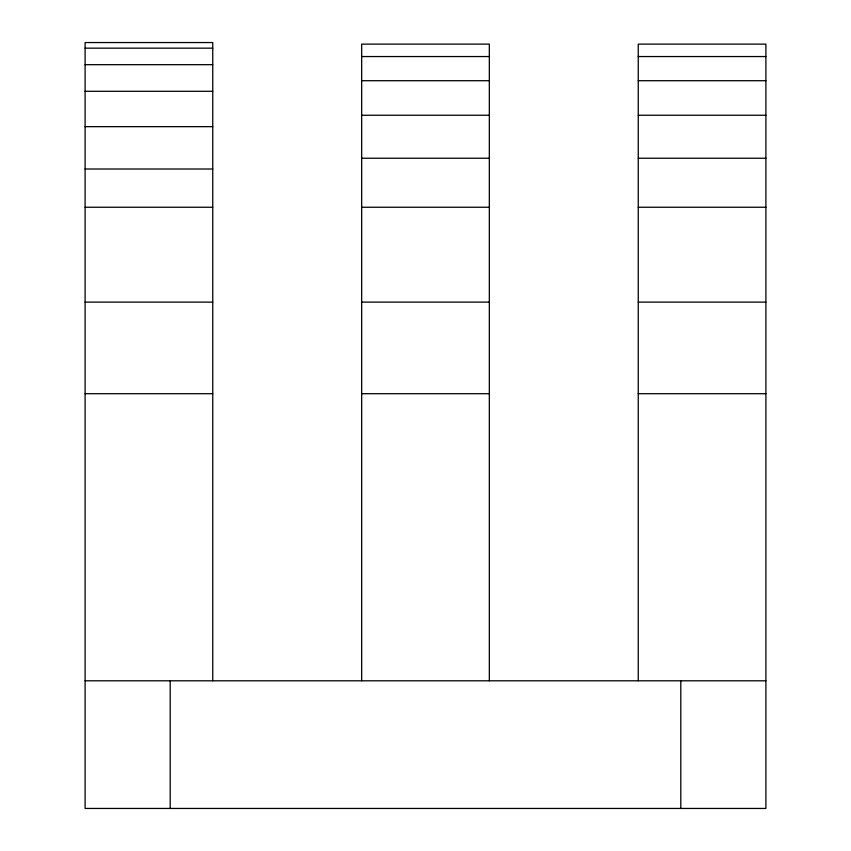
<?xml version="1.0" encoding="UTF-8"?>
<svg xmlns="http://www.w3.org/2000/svg" width="851" height="851" viewBox="0 0 851 851"><rect width="100%" height="100%" fill="white"/><g stroke="black" fill="none" stroke-linecap="round" stroke-linejoin="round"><path stroke-width="1.28" d="M85.1 48.156L212.75 48.156M361.675 56.549L489.325 56.549M638.25 56.549L765.9 56.549M85.1 64.676L212.75 64.676M361.675 80.707L489.325 80.707M638.25 80.707L765.9 80.707M85.1 91.291L212.75 91.291M361.675 115.247L489.325 115.247M638.25 115.247L765.9 115.247M85.1 126.661L212.75 126.661M361.675 158.233L489.325 158.233M638.25 158.233L765.9 158.233M85.1 169.009L212.75 169.009M85.1 207.25L212.75 207.25M361.675 207.25L489.325 207.25M638.25 207.25L765.9 207.25M85.1 302.116L212.75 302.116M361.675 302.116L489.325 302.116M638.25 302.116L765.9 302.116M85.1 393.705L212.75 393.705M361.675 393.705L489.325 393.705M638.25 393.705L765.9 393.705M85.1 680.8L765.9 680.8M680.8 680.8L680.8 808.45M638.25 680.8L638.25 44.124L765.9 44.124L765.9 808.45L85.1 808.45L85.1 42.55L212.75 42.55L212.75 680.8M489.325 680.8L489.325 44.124L361.675 44.124L361.675 680.8M170.2 680.8L170.2 808.45"/></g></svg>
